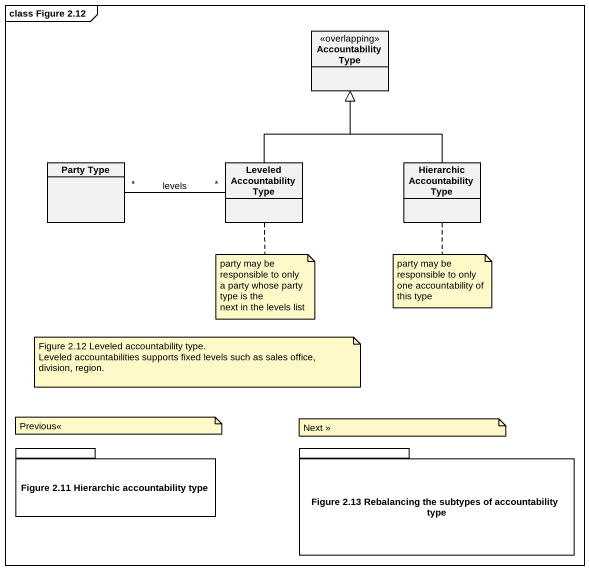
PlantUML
@startuml
mainframe class Figure 2.12
hide circle
hide empty members
class "Accountability Type" as Accountability_Type <<overlapping>>
class "Party Type" as Party_Type
class "Leveled Accountability Type" as Leveled_Accountability_Type
class "Hierarchic Accountability Type" as Hierarchic_Accountability
package "Figure 2.11 Hierarchic accountability type" as Figure_2_11_Hierarchic {
}
package "Figure 2.13 Rebalancing the subtypes of accountability type" as Figure_2_13_Rebalancing_the {
}
Party_Type "*" -right- "*" Leveled_Accountability_Type : levels
Leveled_Accountability_Type -up-|> Accountability_Type
Hierarchic_Accountability -up-|> Accountability_Type
note bottom of Leveled_Accountability_Type
  party may be responsible to only
  a party whose party type is the
  next in the levels list
end note
note bottom of Hierarchic_Accountability
  party may be responsible to only
  one accountability of this type
end note
note as N3
  Figure 2.12 Leveled accountability type.
  Leveled accountabilities supports fixed levels such as sales office, division, region.
end note
note as N4
  Previous<<
end note
note as N5
  Next >>
end note
@enduml
